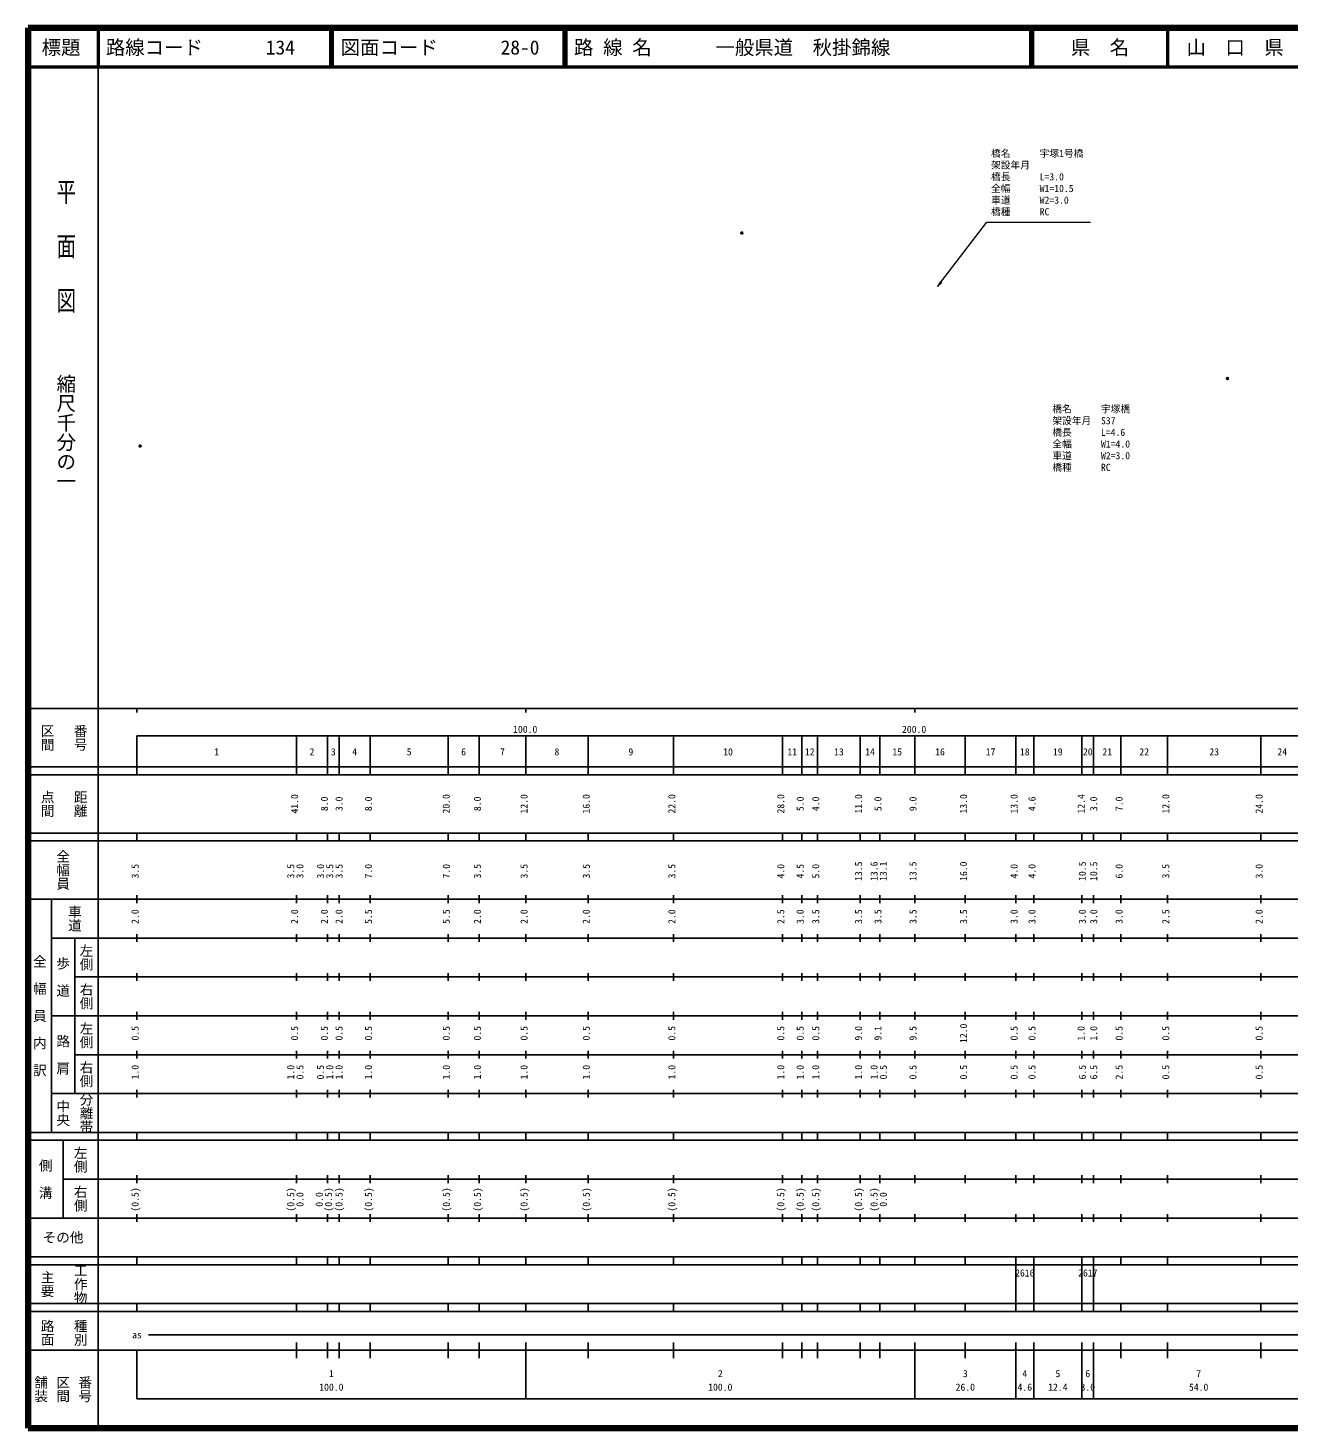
# Model space of a CAD drawing. Units: millimetres on the paper. Extents: x 40 to 680, y 20 to 380.
# Drawn here: x 40 to 364.2, y 20 to 380 of the extents above; entities that cross this region are included whole.
import ezdxf
from ezdxf.enums import TextEntityAlignment as Align

# ---------------------------------------------------------------- set-up
doc = ezdxf.new("R2010")
doc.units = ezdxf.units.MM
doc.header["$PDMODE"] = 32
doc.header["$PDSIZE"] = 0.5
doc.layers.add('M-OTRS', color=6, linetype='Continuous')
doc.layers.add('M-TTL-TXT', color=7, linetype='Continuous')
for name, color, linetype, lineweight in [('M-STR-HTXT', 7, 'Continuous', 13), ('M-TTL', 2, 'Continuous', 140), ('M-TTL-BAND', 7, 'Continuous', 25), ('M-TTL-LINE', 7, 'Continuous', 50)]:
    doc.layers.add(name, color=color, linetype=linetype, lineweight=lineweight)
doc.styles.add('@ＭＳ ゴシック', font='')
doc.styles.add('ＭＳ ゴシック', font='')
doc.styles.get('@ＭＳ ゴシック').set_extended_font_data('@MS Gothic')
doc.styles.get('ＭＳ ゴシック').set_extended_font_data('MS Gothic')

# ---------------------------------------------------------------- blocks, each defined once
blk = doc.blocks.new('open_arrow')
at = {"color": 0, "linetype": 'Continuous', "lineweight": -2}
blk.add_lwpolyline([(7.5, 1.25), (0, 0), (7.5, -1.25)], dxfattribs=at)

msp = doc.modelspace()

# ---------------------------------------------------------------- linework, layer by layer
at = {"layer": 'M-OTRS'}
for p in [(223.574, 327.286), (348.407, 289.868), (68.81, 272.519)]:
    msp.add_point(p, dxfattribs=at)
at = {"layer": 'M-STR-HTXT'}
msp.add_lwpolyline([(273.876, 313.486), (286.574, 330.048), (313.166, 330.048)], dxfattribs=at)
at = {"layer": 'M-TTL'}
for p, q in [((40, 380), (40, 20)), ((680, 380), (40, 380)), ((40, 20), (680, 20))]:
    msp.add_line(p, q, dxfattribs=at)
at = {"layer": 'M-TTL-BAND'}
for p, q in [((58, 370), (58, 20)), ((40, 205), (579, 205)), ((68, 205), (68, 204)), ((168, 205), (168, 204)), ((268, 205), (268, 204)), ((68, 198), (579, 198)), ((68, 198), (68, 188)), ((109, 188), (109, 198)), ((117, 188), (117, 198)), ((120, 188), (120, 198)), ((128, 188), (128, 198)), ((148, 188), (148, 198)), ((156, 188), (156, 198)), ((168, 188), (168, 198)), ((184, 188), (184, 198)), ((206, 188), (206, 198)), ((234, 188), (234, 198)), ((239, 188), (239, 198)), ((243, 188), (243, 198)), ((254, 188), (254, 198)), ((259, 188), (259, 198)), ((268, 188), (268, 198)), ((281, 188), (281, 198)), ((294, 188), (294, 198)), ((298.6, 188), (298.6, 198)), ((311, 188), (311, 198)), ((314, 188), (314, 198)), ((321, 188), (321, 198)), ((333, 188), (333, 198)), ((357, 188), (357, 198)), ((40, 190), (579, 190)), ((40, 188), (579, 188)), ((40, 173), (579, 173)), ((68, 171), (68, 173)), ((109, 171), (109, 173)), ((117, 171), (117, 173)), ((120, 171), (120, 173)), ((128, 171), (128, 173)), ((148, 171), (148, 173)), ((156, 171), (156, 173)), ((168, 171), (168, 173)), ((184, 171), (184, 173)), ((206, 171), (206, 173)), ((234, 171), (234, 173)), ((239, 171), (239, 173)), ((243, 171), (243, 173)), ((254, 171), (254, 173)), ((259, 171), (259, 173)), ((268, 171), (268, 173)), ((281, 171), (281, 173)), ((294, 171), (294, 173)), ((298.6, 171), (298.6, 173)), ((311, 171), (311, 173)), ((314, 171), (314, 173)), ((321, 171), (321, 173)), ((333, 171), (333, 173)), ((357, 171), (357, 173)), ((40, 171), (579, 171)), ((40, 156), (579, 156)), ((46, 96), (46, 156)), ((68, 155), (68, 157)), ((109, 155), (109, 157)), ((117, 155), (117, 157)), ((120, 155), (120, 157)), ((128, 155), (128, 157)), ((148, 155), (148, 157)), ((156, 155), (156, 157)), ((168, 155), (168, 157)), ((184, 155), (184, 157)), ((206, 155), (206, 157)), ((234, 155), (234, 157)), ((239, 155), (239, 157)), ((243, 155), (243, 157)), ((254, 155), (254, 157)), ((259, 155), (259, 157)), ((268, 155), (268, 157)), ((281, 155), (281, 157)), ((294, 155), (294, 157)), ((298.6, 155), (298.6, 157)), ((311, 155), (311, 157)), ((314, 155), (314, 157)), ((321, 155), (321, 157)), ((333, 155), (333, 157)), ((357, 155), (357, 157)), ((46, 146), (579, 146)), ((52, 146), (52, 106)), ((68, 145), (68, 147)), ((109, 145), (109, 147)), ((117, 145), (117, 147)), ((120, 145), (120, 147)), ((128, 145), (128, 147)), ((148, 145), (148, 147)), ((156, 145), (156, 147)), ((168, 145), (168, 147)), ((184, 145), (184, 147)), ((206, 145), (206, 147)), ((234, 145), (234, 147)), ((239, 145), (239, 147)), ((243, 145), (243, 147)), ((254, 145), (254, 147)), ((259, 145), (259, 147)), ((268, 145), (268, 147)), ((281, 145), (281, 147)), ((294, 145), (294, 147)), ((298.6, 145), (298.6, 147)), ((311, 145), (311, 147)), ((314, 145), (314, 147)), ((321, 145), (321, 147)), ((333, 145), (333, 147)), ((357, 145), (357, 147)), ((68, 135), (68, 137)), ((109, 135), (109, 137)), ((117, 135), (117, 137)), ((120, 135), (120, 137)), ((128, 135), (128, 137)), ((148, 135), (148, 137)), ((156, 135), (156, 137)), ((168, 135), (168, 137)), ((184, 135), (184, 137)), ((206, 135), (206, 137)), ((234, 135), (234, 137)), ((239, 135), (239, 137)), ((243, 135), (243, 137)), ((254, 135), (254, 137)), ((259, 135), (259, 137)), ((268, 135), (268, 137)), ((281, 135), (281, 137)), ((294, 135), (294, 137)), ((298.6, 135), (298.6, 137)), ((311, 135), (311, 137)), ((314, 135), (314, 137)), ((321, 135), (321, 137)), ((333, 135), (333, 137)), ((357, 135), (357, 137)), ((52, 136), (579, 136)), ((46, 126), (579, 126)), ((68, 125), (68, 127)), ((109, 125), (109, 127)), ((117, 125), (117, 127)), ((120, 125), (120, 127)), ((128, 125), (128, 127)), ((148, 125), (148, 127)), ((156, 125), (156, 127)), ((168, 125), (168, 127)), ((184, 125), (184, 127)), ((206, 125), (206, 127)), ((234, 125), (234, 127)), ((239, 125), (239, 127)), ((243, 125), (243, 127)), ((254, 125), (254, 127)), ((259, 125), (259, 127)), ((268, 125), (268, 127)), ((281, 125), (281, 127)), ((294, 125), (294, 127)), ((298.6, 125), (298.6, 127)), ((311, 125), (311, 127)), ((314, 125), (314, 127)), ((321, 125), (321, 127)), ((333, 125), (333, 127)), ((357, 125), (357, 127)), ((52, 116), (579, 116)), ((68, 115), (68, 117)), ((109, 115), (109, 117)), ((117, 115), (117, 117)), ((120, 115), (120, 117)), ((128, 115), (128, 117)), ((148, 115), (148, 117)), ((156, 115), (156, 117)), ((168, 115), (168, 117)), ((184, 115), (184, 117)), ((206, 115), (206, 117)), ((234, 115), (234, 117)), ((239, 115), (239, 117)), ((243, 115), (243, 117)), ((254, 115), (254, 117)), ((259, 115), (259, 117)), ((268, 115), (268, 117)), ((281, 115), (281, 117)), ((294, 115), (294, 117)), ((298.6, 115), (298.6, 117)), ((311, 115), (311, 117)), ((314, 115), (314, 117)), ((321, 115), (321, 117)), ((333, 115), (333, 117)), ((357, 115), (357, 117)), ((46, 106), (579, 106)), ((68, 105), (68, 107)), ((109, 105), (109, 107)), ((117, 105), (117, 107)), ((120, 105), (120, 107)), ((128, 105), (128, 107)), ((148, 105), (148, 107)), ((156, 105), (156, 107)), ((168, 105), (168, 107)), ((184, 105), (184, 107)), ((206, 105), (206, 107)), ((234, 105), (234, 107)), ((239, 105), (239, 107)), ((243, 105), (243, 107)), ((254, 105), (254, 107)), ((259, 105), (259, 107)), ((268, 105), (268, 107)), ((281, 105), (281, 107)), ((294, 105), (294, 107)), ((298.6, 105), (298.6, 107)), ((311, 105), (311, 107)), ((314, 105), (314, 107)), ((321, 105), (321, 107)), ((333, 105), (333, 107)), ((357, 105), (357, 107)), ((40, 96), (579, 96)), ((40, 94), (579, 94)), ((49, 94), (49, 74)), ((68, 94), (68, 96)), ((109, 94), (109, 96)), ((117, 94), (117, 96)), ((120, 94), (120, 96)), ((128, 94), (128, 96)), ((148, 94), (148, 96)), ((156, 94), (156, 96)), ((168, 94), (168, 96)), ((184, 94), (184, 96)), ((206, 94), (206, 96)), ((234, 94), (234, 96)), ((239, 94), (239, 96)), ((243, 94), (243, 96)), ((254, 94), (254, 96)), ((259, 94), (259, 96)), ((268, 94), (268, 96)), ((281, 94), (281, 96)), ((294, 94), (294, 96)), ((298.6, 94), (298.6, 96)), ((311, 94), (311, 96)), ((314, 94), (314, 96)), ((321, 94), (321, 96)), ((333, 94), (333, 96)), ((357, 94), (357, 96)), ((49, 84), (579, 84)), ((68, 83), (68, 85)), ((109, 83), (109, 85)), ((117, 83), (117, 85)), ((120, 83), (120, 85)), ((128, 83), (128, 85)), ((148, 83), (148, 85)), ((156, 83), (156, 85)), ((168, 83), (168, 85)), ((184, 83), (184, 85)), ((206, 83), (206, 85)), ((234, 83), (234, 85)), ((239, 83), (239, 85)), ((243, 83), (243, 85)), ((254, 83), (254, 85)), ((259, 83), (259, 85)), ((268, 83), (268, 85)), ((281, 83), (281, 85)), ((294, 83), (294, 85)), ((298.6, 83), (298.6, 85)), ((311, 83), (311, 85)), ((314, 83), (314, 85)), ((321, 83), (321, 85)), ((333, 83), (333, 85)), ((357, 83), (357, 85)), ((40, 74), (579, 74)), ((68, 73), (68, 75)), ((109, 73), (109, 75)), ((117, 73), (117, 75)), ((120, 73), (120, 75)), ((128, 73), (128, 75)), ((148, 73), (148, 75)), ((156, 73), (156, 75)), ((168, 73), (168, 75)), ((184, 73), (184, 75)), ((206, 73), (206, 75)), ((234, 73), (234, 75)), ((239, 73), (239, 75)), ((243, 73), (243, 75)), ((254, 73), (254, 75)), ((259, 73), (259, 75)), ((268, 73), (268, 75)), ((281, 73), (281, 75)), ((294, 73), (294, 75)), ((298.6, 73), (298.6, 75)), ((311, 73), (311, 75)), ((314, 73), (314, 75)), ((321, 73), (321, 75)), ((333, 73), (333, 75)), ((357, 73), (357, 75)), ((40, 64), (579, 64)), ((40, 62), (579, 62)), ((68, 62), (68, 64)), ((109, 62), (109, 64)), ((117, 62), (117, 64)), ((120, 62), (120, 64)), ((128, 62), (128, 64)), ((148, 62), (148, 64)), ((156, 62), (156, 64)), ((168, 62), (168, 64)), ((184, 62), (184, 64)), ((206, 62), (206, 64)), ((234, 62), (234, 64)), ((239, 62), (239, 64)), ((243, 62), (243, 64)), ((254, 62), (254, 64)), ((259, 62), (259, 64)), ((268, 62), (268, 64)), ((281, 62), (281, 64)), ((294, 62), (294, 64)), ((294, 52), (294, 62)), ((298.6, 62), (298.6, 64)), ((298.6, 52), (298.6, 62)), ((311, 62), (311, 64)), ((311, 52), (311, 62)), ((314, 62), (314, 64)), ((314, 52), (314, 62)), ((321, 62), (321, 64)), ((333, 62), (333, 64)), ((357, 62), (357, 64)), ((40, 52), (579, 52)), ((68, 50), (68, 52)), ((109, 50), (109, 52)), ((117, 50), (117, 52)), ((120, 50), (120, 52)), ((128, 50), (128, 52)), ((148, 50), (148, 52)), ((156, 50), (156, 52)), ((168, 50), (168, 52)), ((184, 50), (184, 52)), ((206, 50), (206, 52)), ((234, 50), (234, 52)), ((239, 50), (239, 52)), ((243, 50), (243, 52)), ((254, 50), (254, 52)), ((259, 50), (259, 52)), ((268, 50), (268, 52)), ((281, 50), (281, 52)), ((294, 50), (294, 52)), ((298.6, 50), (298.6, 52)), ((311, 50), (311, 52)), ((314, 50), (314, 52)), ((321, 50), (321, 52)), ((333, 50), (333, 52)), ((357, 50), (357, 52)), ((40, 50), (579, 50)), ((71, 44), (565, 44)), ((40, 40), (579, 40)), ((68, 40), (68, 27.5)), ((109, 38), (109, 42)), ((117, 38), (117, 42)), ((120, 38), (120, 42)), ((128, 38), (128, 42)), ((148, 38), (148, 42)), ((156, 38), (156, 42)), ((168, 27.5), (168, 42)), ((184, 38), (184, 42)), ((206, 38), (206, 42)), ((234, 38), (234, 42)), ((239, 38), (239, 42)), ((243, 38), (243, 42)), ((254, 38), (254, 42)), ((259, 38), (259, 42)), ((268, 27.5), (268, 42)), ((281, 38), (281, 42)), ((294, 27.5), (294, 42)), ((298.6, 27.5), (298.6, 42)), ((311, 27.5), (311, 42)), ((314, 27.5), (314, 42)), ((321, 38), (321, 42)), ((333, 38), (333, 42)), ((357, 38), (357, 42)), ((68, 27.5), (579, 27.5))]:
    msp.add_line(p, q, dxfattribs=at)
at = {"layer": 'M-TTL-LINE'}
for p, q in [((58, 380), (58, 370)), ((117.75, 380), (117.75, 370)), ((118.25, 380), (118.25, 370)), ((177.75, 380), (177.75, 370)), ((178.25, 380), (178.25, 370)), ((297.75, 380), (297.75, 370)), ((298.25, 380), (298.25, 370)), ((333, 380), (333, 370)), ((40, 370), (680, 370))]:
    msp.add_line(p, q, dxfattribs=at)

# ---------------------------------------------------------------- block references
at = {"layer": 'M-STR-HTXT', "xscale": 0.2, "yscale": 0.2, "rotation": 52.5}
msp.add_blockref('open_arrow', (273.876, 313.486), dxfattribs=at)

# ---------------------------------------------------------------- texts
at = {"layer": 'M-STR-HTXT', "style": 'ＭＳ ゴシック'}
for s, p in [('橋名\u3000\u3000\u3000宇塚1号橋', (287.619, 346.274)), ('架設年月\u3000', (287.619, 343.274)), ('橋長\u3000\u3000\u3000L=3.0', (287.619, 340.274)), ('全幅\u3000\u3000\u3000W1=10.5', (287.619, 337.274)), ('車道\u3000\u3000\u3000W2=3.0', (287.619, 334.274)), ('橋種\u3000\u3000\u3000RC', (287.619, 331.274)), ('橋名\u3000\u3000\u3000宇塚橋', (303.381, 280.566)), ('橋長\u3000\u3000\u3000L=4.6', (303.381, 274.566)), ('架設年月\u3000S37', (303.381, 277.566)), ('全幅\u3000\u3000\u3000W1=4.0', (303.381, 271.566)), ('車道\u3000\u3000\u3000W2=3.0', (303.381, 268.566)), ('橋種\u3000\u3000\u3000RC', (303.381, 265.566))]:
    msp.add_text(s, height=1.833, dxfattribs=at).set_placement(p, align=Align.BOTTOM_LEFT)
at = {"layer": 'M-TTL-BAND', "style": '@ＭＳ ゴシック', "width": 1.4}
msp.add_text('平  面  図', height=3.666, rotation=270, dxfattribs=at).set_placement((49.777, 306.475), align=Align.MIDDLE_RIGHT)
at = {"layer": 'M-TTL-BAND', "style": '@ＭＳ ゴシック'}
msp.add_text('縮尺千分の一', height=3.666, rotation=270, dxfattribs=at).set_placement((49.777, 261.03), align=Align.MIDDLE_RIGHT)
for s, p in [('区間', (45, 197.5)), ('番号', (53.5, 197.5)), ('点間', (45, 180.5)), ('距離', (53.5, 180.5)), ('全幅員', (49, 163.5)), ('車道', (52, 151)), ('左側', (55, 141)), ('全\u3000幅\u3000員\u3000内\u3000訳', (43, 126)), ('歩\u3000道', (49, 136)), ('右側', (55, 131)), ('左側', (55, 121)), ('路\u3000肩', (49, 116)), ('右側', (55, 111)), ('分離帯', (55, 101)), ('中央', (49, 101)), ('左側', (53.5, 89)), ('側\u3000溝', (44.5, 84)), ('右側', (53.5, 79)), ('工作物', (53.5, 57)), ('主要', (45, 57)), ('路面', (45, 44.5)), ('種別', (53.5, 44.5)), ('舗装', (43.333, 30)), ('区間', (49, 30)), ('番号', (54.667, 30))]:
    msp.add_text(s, height=2.566, rotation=270, dxfattribs=at).set_placement(p, align=Align.MIDDLE_CENTER)
at = {"layer": 'M-TTL-BAND', "style": 'ＭＳ ゴシック'}
for s, p in [('100.0', (167.844, 198.195)), ('200.0', (267.844, 198.195)), ('1', (88.5, 192.405)), ('2', (113, 192.405)), ('3', (118.5, 192.405)), ('4', (124, 192.405)), ('5', (138, 192.405)), ('6', (152, 192.405)), ('7', (162, 192.405)), ('8', (176, 192.405)), ('9', (195, 192.405)), ('10', (220, 192.405)), ('11', (236.5, 192.405)), ('12', (241, 192.405)), ('13', (248.5, 192.405)), ('14', (256.5, 192.405)), ('15', (263.5, 192.405)), ('16', (274.5, 192.405)), ('17', (287.5, 192.405)), ('18', (296.3, 192.405)), ('19', (304.8, 192.405)), ('20', (312.5, 192.405)), ('21', (317.5, 192.405)), ('22', (327, 192.405)), ('23', (345, 192.405)), ('24', (362.5, 192.405)), ('as', (68, 42.5)), ('1', (118, 32.523)), ('2', (218, 32.523)), ('3', (281, 32.523)), ('4', (296.3, 32.523)), ('5', (304.8, 32.523)), ('6', (312.5, 32.523)), ('7', (341, 32.523)), ('100.0', (118, 29.033)), ('100.0', (218, 29.033)), ('26.0', (281, 29.033)), ('4.6', (296.3, 29.033)), ('12.4', (304.8, 29.033)), ('3.0', (312.5, 29.033)), ('54.0', (341, 29.033))]:
    msp.add_text(s, height=1.833, dxfattribs=at).set_placement(p, align=Align.BOTTOM_CENTER)
for s, p in [('41.0', (110, 180.5)), ('8.0', (117.66, 180.5)), ('3.0', (121.425, 180.5)), ('8.0', (129, 180.5)), ('20.0', (149, 180.5)), ('8.0', (157, 180.5)), ('12.0', (169, 180.5)), ('16.0', (185, 180.5)), ('22.0', (207, 180.5)), ('28.0', (235, 180.5)), ('5.0', (240, 180.5)), ('4.0', (244, 180.5)), ('11.0', (255, 180.5)), ('5.0', (260, 180.5)), ('9.0', (269, 180.5)), ('13.0', (282, 180.5)), ('13.0', (295, 180.5)), ('4.6', (299.6, 180.5)), ('12.4', (312.237, 180.5)), ('3.0', (315.472, 180.5)), ('7.0', (322, 180.5)), ('12.0', (334, 180.5)), ('24.0', (358, 180.5)), ('3.5', (69, 163.174)), ('3.5', (109, 163.174)), ('3.0', (111.37, 163.174)), ('3.0', (116.66, 163.174)), ('3.5', (119.03, 163.174)), ('3.5', (121.425, 163.174)), ('7.0', (128.987, 163.174)), ('7.0', (149, 163.174)), ('3.5', (157, 163.174)), ('3.5', (169, 163.174)), ('3.5', (185, 163.174)), ('3.5', (207, 163.174)), ('4.0', (235, 163.174)), ('4.5', (240, 163.174)), ('5.0', (244, 163.174)), ('13.5', (255, 163.174)), ('13.6', (259, 163.174)), ('13.1', (261.37, 163.174)), ('13.5', (269, 163.174)), ('16.0', (282, 163.174)), ('4.0', (295, 163.174)), ('4.0', (299.6, 163.174)), ('10.5', (312.541, 163.174)), ('10.5', (315.472, 163.174)), ('6.0', (322, 163.174)), ('3.5', (334, 163.174)), ('3.0', (358, 163.174)), ('2.0', (69, 151.5)), ('2.0', (110, 151.5)), ('2.0', (117.66, 151.5)), ('2.0', (121.425, 151.5)), ('5.5', (128.987, 151.5)), ('5.5', (149, 151.5)), ('2.0', (157, 151.5)), ('2.0', (169, 151.5)), ('2.0', (185, 151.5)), ('2.0', (207, 151.5)), ('2.5', (235, 151.5)), ('3.0', (240, 151.5)), ('3.5', (244, 151.5)), ('3.5', (255, 151.5)), ('3.5', (260, 151.5)), ('3.5', (269, 151.5)), ('3.5', (282, 151.5)), ('3.0', (295, 151.5)), ('3.0', (299.6, 151.5)), ('3.0', (312.541, 151.5)), ('3.0', (315.472, 151.5)), ('3.0', (322, 151.5)), ('2.5', (334, 151.5)), ('2.0', (358, 151.5)), ('0.5', (69, 121.5)), ('0.5', (110, 121.5)), ('0.5', (117.66, 121.5)), ('0.5', (121.425, 121.5)), ('0.5', (129, 121.5)), ('0.5', (149, 121.5)), ('0.5', (157, 121.5)), ('0.5', (169, 121.5)), ('0.5', (185, 121.5)), ('0.5', (207, 121.5)), ('0.5', (235, 121.5)), ('0.5', (240, 121.5)), ('0.5', (244, 121.5)), ('9.0', (255, 121.5)), ('9.1', (260, 121.5)), ('9.5', (269, 121.5)), ('12.0', (282, 121.5)), ('0.5', (295, 121.5)), ('0.5', (299.6, 121.5)), ('1.0', (312.237, 121.5)), ('1.0', (315.472, 121.5)), ('0.5', (322, 121.5)), ('0.5', (334, 121.5)), ('0.5', (358, 121.5)), ('1.0', (69, 111.5)), ('1.0', (109, 111.5)), ('0.5', (111.37, 111.5)), ('0.5', (116.66, 111.5)), ('1.0', (119.03, 111.5)), ('1.0', (121.425, 111.5)), ('1.0', (129, 111.5)), ('1.0', (149, 111.5)), ('1.0', (157, 111.5)), ('1.0', (169, 111.5)), ('1.0', (185, 111.5)), ('1.0', (207, 111.5)), ('1.0', (235, 111.5)), ('1.0', (240, 111.5)), ('1.0', (244, 111.5)), ('1.0', (255, 111.5)), ('1.0', (259, 111.5)), ('0.5', (261.37, 111.5)), ('0.5', (269, 111.5)), ('0.5', (282, 111.5)), ('0.5', (295, 111.5)), ('0.5', (299.6, 111.5)), ('6.5', (312.541, 111.5)), ('6.5', (315.472, 111.5)), ('2.5', (322, 111.5)), ('0.5', (334, 111.5)), ('0.5', (358, 111.5)), ('(0.5)', (69, 78.764)), ('(0.5)', (109, 78.764)), ('0.0', (111.37, 78.764)), ('0.0', (116.33, 78.764)), ('(0.5)', (118.7, 78.764)), ('(0.5)', (121.425, 78.764)), ('(0.5)', (129, 78.764)), ('(0.5)', (149, 78.764)), ('(0.5)', (157, 78.764)), ('(0.5)', (169, 78.764)), ('(0.5)', (185, 78.764)), ('(0.5)', (207, 78.764)), ('(0.5)', (235, 78.764)), ('(0.5)', (240, 78.764)), ('(0.5)', (244, 78.764)), ('(0.5)', (255, 78.764)), ('(0.5)', (259, 78.764)), ('0.0', (261.37, 78.764))]:
    msp.add_text(s, height=1.833, rotation=90, dxfattribs=at).set_placement(p, align=Align.BOTTOM_CENTER)
msp.add_text('その他', height=2.566, dxfattribs=at).set_placement((49, 69), align=Align.MIDDLE_CENTER)
for s, p in [('2616', (293.8, 58.405)), ('2617', (310, 58.405))]:
    msp.add_text(s, height=1.833, dxfattribs=at).set_placement(p, align=Align.BOTTOM_LEFT)
at = {"layer": 'M-TTL-TXT', "style": 'ＭＳ ゴシック'}
for s, p in [('標題', (48.5, 375)), ('県\u3000名', (315.625, 375)), ('山\u3000口\u3000県', (350.375, 375))]:
    msp.add_text(s, height=3.666, dxfattribs=at).set_placement(p, align=Align.MIDDLE_CENTER)
for s, p in [('路線コード', (60, 375)), ('134', (101.142, 375)), ('図面コード', (120.38, 375)), ('28-0', (161.521, 375)), ('路 線 名', (180.38, 375)), ('一般県道\u3000秋掛錦線', (216.734, 375))]:
    msp.add_text(s, height=3.666, dxfattribs=at).set_placement(p, align=Align.MIDDLE_LEFT)

doc.saveas('drawing.dxf')
